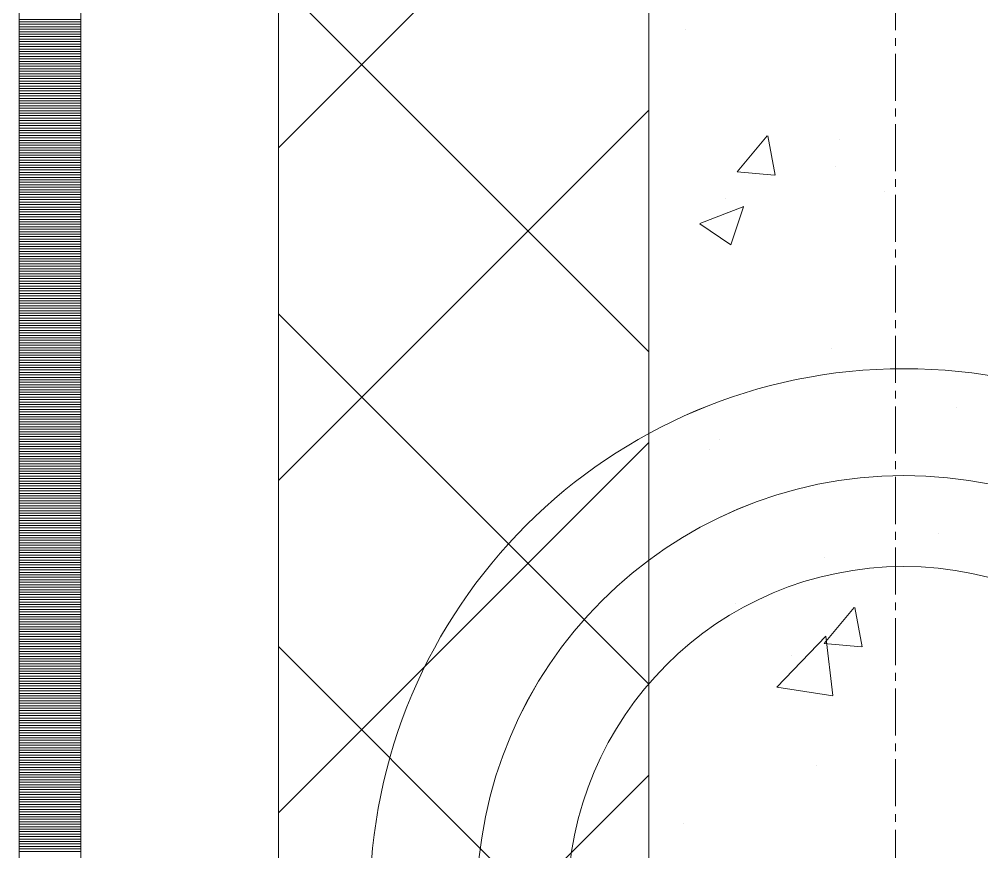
# Model space of a CAD drawing. Header units: millimetres. Extents: x 470010 to 1231400, y -134005 to 421770.
# Drawn here: x 672518.6 to 672908.5, y -39948.6 to -39611.4 of the extents above; entities that cross this region are included whole.
import ezdxf
from ezdxf.enums import TextEntityAlignment as Align

# ---------------------------------------------------------------- set-up
doc = ezdxf.new("R2010")
doc.units = ezdxf.units.MM
doc.linetypes.add('CENTER2', pattern=[28.575, 19.05, -3.175, 3.175, -3.175])
doc.linetypes.add('DASHED', pattern=[19.05, 12.7, -6.35])
doc.layers.get('Defpoints').update_dxf_attribs({"color": 140})
doc.layers.add('АР_Делит', color=120, linetype='Continuous', lineweight=0, plot=False)
for name, color, linetype, lineweight in [('АР_Стены ПЕНОблок', 52, 'Continuous', 20), ('АР_Тонкая', 254, 'Continuous', 5), ('АР_Утеплитель', 31, 'Continuous', 0), ('АР_Штриховка', 8, 'Continuous', 0)]:
    doc.layers.add(name, color=color, linetype=linetype, lineweight=lineweight)
doc.layers.add('РД_Оси_100', color=7, linetype='Continuous', lineweight=0, true_color=0x525252)
doc.styles.add('style1', font='ARIALN.TTF')

# ---------------------------------------------------------------- blocks, each defined once
blk = doc.blocks.new('СОШ_2200_АР_ОСИ_М100_28.05.24')
at = {"layer": 'АР_Делит', "color": 251, "linetype": 'DASHED', "true_color": 0x636466}
blk.add_lwpolyline([(114955, 135155), (114955, -355), (93595.036, -355), (93595.036, 13855), (94145, 13855), (94145, 68320), (66055, 68320), (66055, 13857.73), (83455, 13857.73), (83455, -355), (45245, -355), (45245, 13145), (44695, 13145), (44695, 26755), (45245, 26755), (45245, 68320), (20455, 68320), (20455, 26755), (27955, 26755), (27955, 13145), (-355, 13145), (-355, 100855)], dxfattribs=at)
at = {"layer": 'РД_Оси_100', "color": 251, "linetype": 'CENTER2', "true_color": 0x636466}
blk.add_line((0, -6155), (0, 139938.679), dxfattribs=at)
blk = doc.blocks.new('A$C9108343f')
at = {"layer": 'АР_Делит', "color": 18, "true_color": 0x000000}
for radius in [216.34, 173.04, 136.21]:
    blk.add_circle((7158.34, 60396.92), radius, dxfattribs=at)
at = {"layer": 'АР_Стены ПЕНОблок', "color": 18, "linetype": 'Continuous', "lineweight": 20, "true_color": 0x000000}
blk.add_line((7054.96, 97555), (7054.96, 21355), dxfattribs=at)
at = {"layer": 'АР_Тонкая', "color": 18, "linetype": 'Continuous', "lineweight": 5, "true_color": 0x000000}
for p, q in [((6799.96, 97555), (6799.96, 21355)), ((6824.96, 97555), (6824.96, 21355)), ((6824.96, 21355), (6824.96, 97555)), ((6904.96, 21355), (6904.96, 97555))]:
    blk.add_line(p, q, dxfattribs=at)
at = {"layer": 'АР_Утеплитель', "color": 18, "linetype": 'Continuous', "lineweight": 0, "true_color": 0x000000}
for p, q in [((6904.96, 97555), (6904.96, 21355)), ((7054.96, 21355), (7054.96, 97555))]:
    blk.add_line(p, q, dxfattribs=at)
at = {"layer": 'АР_Штриховка', "color": 18, "linetype": 'Continuous', "lineweight": 0, "true_color": 0x000000}
for p, q in [((6904.96, 60702.71), (7054.96, 60852.71)), ((7054.96, 60620.15), (6904.96, 60770.15)), ((6799.96, 60754.75), (6824.96, 60754.75)), ((6799.96, 60753.75), (6824.96, 60753.75)), ((6799.96, 60752.75), (6824.96, 60752.75)), ((6799.96, 60751.75), (6824.96, 60751.75)), ((6799.96, 60750.75), (6824.96, 60750.75)), ((6799.96, 60749.75), (6824.96, 60749.75)), ((6799.96, 60748.75), (6824.96, 60748.75)), ((7069.72, 60750.74), (7069.72, 60750.74)), ((6799.96, 60747.75), (6824.96, 60747.75)), ((6799.96, 60746.75), (6824.96, 60746.75)), ((6799.96, 60745.75), (6824.96, 60745.75)), ((6799.96, 60744.75), (6824.96, 60744.75)), ((6799.96, 60743.75), (6824.96, 60743.75)), ((6799.96, 60742.75), (6824.96, 60742.75)), ((6799.96, 60741.75), (6824.96, 60741.75)), ((6799.96, 60740.75), (6824.96, 60740.75)), ((6799.96, 60739.75), (6824.96, 60739.75)), ((6799.96, 60738.75), (6824.96, 60738.75)), ((6799.96, 60737.75), (6824.96, 60737.75)), ((6799.96, 60736.75), (6824.96, 60736.75)), ((6799.96, 60735.75), (6824.96, 60735.75)), ((6799.96, 60734.75), (6824.96, 60734.75)), ((6799.96, 60733.75), (6824.96, 60733.75)), ((6799.96, 60732.75), (6824.96, 60732.75)), ((6799.96, 60731.75), (6824.96, 60731.75)), ((6799.96, 60730.75), (6824.96, 60730.75)), ((6799.96, 60729.75), (6824.96, 60729.75)), ((6799.96, 60728.75), (6824.96, 60728.75)), ((6799.96, 60727.75), (6824.96, 60727.75)), ((6799.96, 60726.75), (6824.96, 60726.75)), ((6799.96, 60725.75), (6824.96, 60725.75)), ((6799.96, 60724.75), (6824.96, 60724.75)), ((6799.96, 60723.75), (6824.96, 60723.75)), ((6799.96, 60722.75), (6824.96, 60722.75)), ((6799.96, 60721.75), (6824.96, 60721.75)), ((6799.96, 60720.75), (6824.96, 60720.75)), ((6799.96, 60719.75), (6824.96, 60719.75)), ((6799.96, 60718.75), (6824.96, 60718.75)), ((6799.96, 60717.75), (6824.96, 60717.75)), ((6904.96, 60568.01), (7054.96, 60718.01)), ((6799.96, 60716.75), (6824.96, 60716.75)), ((6799.96, 60715.75), (6824.96, 60715.75)), ((6799.96, 60714.75), (6824.96, 60714.75)), ((6799.96, 60713.75), (6824.96, 60713.75)), ((6799.96, 60712.75), (6824.96, 60712.75)), ((6799.96, 60711.75), (6824.96, 60711.75)), ((6799.96, 60710.75), (6824.96, 60710.75)), ((6799.96, 60709.75), (6824.96, 60709.75)), ((6799.96, 60708.75), (6824.96, 60708.75)), ((6799.96, 60707.75), (6824.96, 60707.75)), ((6799.96, 60706.75), (6824.96, 60706.75)), ((6799.96, 60705.75), (6824.96, 60705.75)), ((7090.74, 60692.97), (7102.98, 60707.57)), ((7106.14, 60691.68), (7103.2, 60707.6)), ((7132.18, 60706.02), (7132.18, 60706.02)), ((6799.96, 60704.75), (6824.96, 60704.75)), ((6799.96, 60703.75), (6824.96, 60703.75)), ((6799.96, 60702.75), (6824.96, 60702.75)), ((6799.96, 60701.75), (6824.96, 60701.75)), ((6799.96, 60700.75), (6824.96, 60700.75)), ((6799.96, 60699.75), (6824.96, 60699.75)), ((6799.96, 60698.75), (6824.96, 60698.75)), ((6799.96, 60697.75), (6824.96, 60697.75)), ((6799.96, 60696.75), (6824.96, 60696.75)), ((6799.96, 60695.75), (6824.96, 60695.75)), ((6799.96, 60694.75), (6824.96, 60694.75)), ((6799.96, 60693.75), (6824.96, 60693.75)), ((7130.58, 60694.97), (7130.58, 60694.97)), ((6799.96, 60692.75), (6824.96, 60692.75)), ((6799.96, 60691.75), (6824.96, 60691.75)), ((6799.96, 60690.75), (6824.96, 60690.75)), ((6799.96, 60689.75), (6824.96, 60689.75)), ((7090.74, 60692.97), (7105.92, 60691.64)), ((6799.96, 60688.75), (6824.96, 60688.75)), ((6799.96, 60687.75), (6824.96, 60687.75)), ((6799.96, 60686.75), (6824.96, 60686.75)), ((6799.96, 60685.75), (6824.96, 60685.75)), ((6799.96, 60684.75), (6824.96, 60684.75)), ((6799.96, 60683.75), (6824.96, 60683.75)), ((6799.96, 60682.75), (6824.96, 60682.75)), ((7086.05, 60682.08), (7086.05, 60682.08)), ((7150.38, 60684.91), (7150.38, 60684.91)), ((6799.96, 60681.75), (6824.96, 60681.75)), ((6799.96, 60680.75), (6824.96, 60680.75)), ((6799.96, 60679.75), (6824.96, 60679.75)), ((6799.96, 60678.75), (6824.96, 60678.75)), ((7075.67, 60672.09), (7093.45, 60678.92)), ((7088.25, 60663.42), (7093.4, 60678.77)), ((6799.96, 60677.75), (6824.96, 60677.75)), ((6799.96, 60676.75), (6824.96, 60676.75)), ((6799.96, 60675.75), (6824.96, 60675.75)), ((6799.96, 60674.75), (6824.96, 60674.75)), ((7086.79, 60676.54), (7086.79, 60676.54)), ((6799.96, 60673.75), (6824.96, 60673.75)), ((6799.96, 60672.75), (6824.96, 60672.75)), ((6799.96, 60671.75), (6824.96, 60671.75)), ((6799.96, 60670.75), (6824.96, 60670.75)), ((7075.6, 60671.95), (7088.24, 60663.43)), ((6799.96, 60669.75), (6824.96, 60669.75)), ((6799.96, 60668.75), (6824.96, 60668.75)), ((6799.96, 60667.75), (6824.96, 60667.75)), ((6799.96, 60666.75), (6824.96, 60666.75)), ((6799.96, 60665.75), (6824.96, 60665.75)), ((6799.96, 60664.75), (6824.96, 60664.75)), ((6799.96, 60663.75), (6824.96, 60663.75)), ((6799.96, 60662.75), (6824.96, 60662.75)), ((6799.96, 60661.75), (6824.96, 60661.75)), ((6799.96, 60660.75), (6824.96, 60660.75)), ((6799.96, 60659.75), (6824.96, 60659.75)), ((6799.96, 60658.75), (6824.96, 60658.75)), ((6799.96, 60657.75), (6824.96, 60657.75)), ((6799.96, 60656.75), (6824.96, 60656.75)), ((6799.96, 60655.75), (6824.96, 60655.75)), ((6799.96, 60654.75), (6824.96, 60654.75)), ((6799.96, 60653.75), (6824.96, 60653.75)), ((6799.96, 60652.75), (6824.96, 60652.75)), ((6799.96, 60651.75), (6824.96, 60651.75)), ((6799.96, 60650.75), (6824.96, 60650.75)), ((6799.96, 60649.75), (6824.96, 60649.75)), ((6799.96, 60648.75), (6824.96, 60648.75)), ((6799.96, 60647.75), (6824.96, 60647.75)), ((6799.96, 60646.75), (6824.96, 60646.75)), ((6799.96, 60645.75), (6824.96, 60645.75)), ((6799.96, 60644.75), (6824.96, 60644.75)), ((6799.96, 60643.75), (6824.96, 60643.75)), ((6799.96, 60642.75), (6824.96, 60642.75)), ((6799.96, 60641.75), (6824.96, 60641.75)), ((6799.96, 60640.75), (6824.96, 60640.75)), ((6799.96, 60639.75), (6824.96, 60639.75)), ((6799.96, 60638.75), (6824.96, 60638.75)), ((6799.96, 60637.75), (6824.96, 60637.75)), ((6799.96, 60636.75), (6824.96, 60636.75)), ((6799.96, 60635.75), (6824.96, 60635.75)), ((7054.96, 60485.44), (6904.96, 60635.44)), ((6799.96, 60634.75), (6824.96, 60634.75)), ((6799.96, 60633.75), (6824.96, 60633.75)), ((6799.96, 60632.75), (6824.96, 60632.75)), ((6799.96, 60631.75), (6824.96, 60631.75)), ((6799.96, 60630.75), (6824.96, 60630.75)), ((6799.96, 60629.75), (6824.96, 60629.75)), ((6799.96, 60628.75), (6824.96, 60628.75)), ((6799.96, 60627.75), (6824.96, 60627.75)), ((6799.96, 60626.75), (6824.96, 60626.75)), ((6799.96, 60625.75), (6824.96, 60625.75)), ((6799.96, 60624.75), (6824.96, 60624.75)), ((6799.96, 60623.75), (6824.96, 60623.75)), ((6799.96, 60622.75), (6824.96, 60622.75)), ((6799.96, 60621.75), (6824.96, 60621.75)), ((6799.96, 60620.75), (6824.96, 60620.75)), ((6799.96, 60619.75), (6824.96, 60619.75)), ((7129.09, 60621.47), (7129.09, 60621.47)), ((6799.96, 60618.75), (6824.96, 60618.75)), ((6799.96, 60617.75), (6824.96, 60617.75)), ((6799.96, 60616.75), (6824.96, 60616.75)), ((6799.96, 60615.75), (6824.96, 60615.75)), ((6799.96, 60614.75), (6824.96, 60614.75)), ((6799.96, 60613.75), (6824.96, 60613.75)), ((6799.96, 60612.75), (6824.96, 60612.75)), ((6799.96, 60611.75), (6824.96, 60611.75)), ((6799.96, 60610.75), (6824.96, 60610.75)), ((6799.96, 60609.75), (6824.96, 60609.75)), ((6799.96, 60608.75), (6824.96, 60608.75)), ((6799.96, 60607.75), (6824.96, 60607.75)), ((6799.96, 60606.75), (6824.96, 60606.75)), ((6799.96, 60605.75), (6824.96, 60605.75)), ((6799.96, 60604.75), (6824.96, 60604.75)), ((6799.96, 60603.75), (6824.96, 60603.75)), ((6799.96, 60602.75), (6824.96, 60602.75)), ((6799.96, 60601.75), (6824.96, 60601.75)), ((6799.96, 60600.75), (6824.96, 60600.75)), ((6799.96, 60599.75), (6824.96, 60599.75)), ((6799.96, 60598.75), (6824.96, 60598.75)), ((6799.96, 60597.75), (6824.96, 60597.75)), ((6799.96, 60596.75), (6824.96, 60596.75)), ((7179.76, 60597.39), (7179.76, 60597.39)), ((6799.96, 60595.75), (6824.96, 60595.75)), ((6799.96, 60594.75), (6824.96, 60594.75)), ((6799.96, 60593.75), (6824.96, 60593.75)), ((6799.96, 60592.75), (6824.96, 60592.75)), ((6799.96, 60591.75), (6824.96, 60591.75)), ((6799.96, 60590.75), (6824.96, 60590.75)), ((6799.96, 60589.75), (6824.96, 60589.75)), ((6799.96, 60588.75), (6824.96, 60588.75)), ((6799.96, 60587.75), (6824.96, 60587.75)), ((6799.96, 60586.75), (6824.96, 60586.75)), ((6799.96, 60585.75), (6824.96, 60585.75)), ((6799.96, 60584.75), (6824.96, 60584.75)), ((7083.56, 60584.73), (7083.56, 60584.73)), ((6799.96, 60583.75), (6824.96, 60583.75)), ((6799.96, 60582.75), (6824.96, 60582.75)), ((6799.96, 60581.75), (6824.96, 60581.75)), ((6799.96, 60580.75), (6824.96, 60580.75)), ((6904.96, 60433.31), (7054.96, 60583.31)), ((7079.46, 60580.66), (7079.46, 60580.66)), ((6799.96, 60579.75), (6824.96, 60579.75)), ((6799.96, 60578.75), (6824.96, 60578.75)), ((6799.96, 60577.75), (6824.96, 60577.75)), ((6799.96, 60576.75), (6824.96, 60576.75)), ((6799.96, 60575.75), (6824.96, 60575.75)), ((6799.96, 60574.75), (6824.96, 60574.75)), ((6799.96, 60573.75), (6824.96, 60573.75)), ((6799.96, 60572.75), (6824.96, 60572.75)), ((6799.96, 60571.75), (6824.96, 60571.75)), ((6799.96, 60570.75), (6824.96, 60570.75)), ((6799.96, 60569.75), (6824.96, 60569.75)), ((6799.96, 60568.75), (6824.96, 60568.75)), ((6799.96, 60567.75), (6824.96, 60567.75)), ((6799.96, 60566.75), (6824.96, 60566.75)), ((6799.96, 60565.75), (6824.96, 60565.75)), ((6799.96, 60564.75), (6824.96, 60564.75)), ((6799.96, 60563.75), (6824.96, 60563.75)), ((6799.96, 60562.75), (6824.96, 60562.75)), ((6799.96, 60561.75), (6824.96, 60561.75)), ((6799.96, 60560.75), (6824.96, 60560.75)), ((6799.96, 60559.75), (6824.96, 60559.75)), ((6799.96, 60558.75), (6824.96, 60558.75)), ((6799.96, 60557.75), (6824.96, 60557.75)), ((6799.96, 60556.75), (6824.96, 60556.75)), ((6799.96, 60555.75), (6824.96, 60555.75)), ((6799.96, 60554.75), (6824.96, 60554.75)), ((6799.96, 60553.75), (6824.96, 60553.75)), ((6799.96, 60552.75), (6824.96, 60552.75)), ((6799.96, 60551.75), (6824.96, 60551.75)), ((6799.96, 60550.75), (6824.96, 60550.75)), ((6799.96, 60549.75), (6824.96, 60549.75)), ((6799.96, 60548.75), (6824.96, 60548.75)), ((6799.96, 60547.75), (6824.96, 60547.75)), ((6799.96, 60546.75), (6824.96, 60546.75)), ((6799.96, 60545.75), (6824.96, 60545.75)), ((7172.18, 60546.56), (7172.18, 60546.56)), ((6799.96, 60544.75), (6824.96, 60544.75)), ((6799.96, 60543.75), (6824.96, 60543.75)), ((6799.96, 60542.75), (6824.96, 60542.75)), ((6799.96, 60541.75), (6824.96, 60541.75)), ((6799.96, 60540.75), (6824.96, 60540.75)), ((6799.96, 60539.75), (6824.96, 60539.75)), ((6799.96, 60538.75), (6824.96, 60538.75)), ((6799.96, 60537.75), (6824.96, 60537.75)), ((6799.96, 60536.75), (6824.96, 60536.75)), ((6799.96, 60535.75), (6824.96, 60535.75)), ((6799.96, 60534.75), (6824.96, 60534.75)), ((6799.96, 60533.75), (6824.96, 60533.75)), ((7126, 60536.91), (7126, 60536.91)), ((6799.96, 60532.75), (6824.96, 60532.75)), ((6799.96, 60531.75), (6824.96, 60531.75)), ((6799.96, 60530.75), (6824.96, 60530.75)), ((6799.96, 60529.75), (6824.96, 60529.75)), ((6799.96, 60528.75), (6824.96, 60528.75)), ((6799.96, 60527.75), (6824.96, 60527.75)), ((6799.96, 60526.75), (6824.96, 60526.75)), ((6799.96, 60525.75), (6824.96, 60525.75)), ((6799.96, 60524.75), (6824.96, 60524.75)), ((6799.96, 60523.75), (6824.96, 60523.75)), ((6799.96, 60522.75), (6824.96, 60522.75)), ((6799.96, 60521.75), (6824.96, 60521.75)), ((6799.96, 60520.75), (6824.96, 60520.75)), ((6799.96, 60519.75), (6824.96, 60519.75)), ((6799.96, 60518.75), (6824.96, 60518.75)), ((7090.15, 60518.17), (7090.15, 60518.17)), ((6799.96, 60517.75), (6824.96, 60517.75)), ((6799.96, 60516.75), (6824.96, 60516.75)), ((6799.96, 60515.75), (6824.96, 60515.75)), ((6799.96, 60514.75), (6824.96, 60514.75)), ((7125.98, 60501.92), (7138.23, 60516.51)), ((7141.38, 60500.62), (7138.45, 60516.55)), ((6799.96, 60513.75), (6824.96, 60513.75)), ((6799.96, 60512.75), (6824.96, 60512.75)), ((6799.96, 60511.75), (6824.96, 60511.75)), ((6799.96, 60510.75), (6824.96, 60510.75)), ((6799.96, 60509.75), (6824.96, 60509.75)), ((6799.96, 60508.75), (6824.96, 60508.75)), ((6799.96, 60507.75), (6824.96, 60507.75)), ((6799.96, 60506.75), (6824.96, 60506.75)), ((6799.96, 60505.75), (6824.96, 60505.75)), ((6799.96, 60504.75), (6824.96, 60504.75)), ((6799.96, 60503.75), (6824.96, 60503.75)), ((6799.96, 60502.75), (6824.96, 60502.75)), ((7106.86, 60484.32), (7126.64, 60504.93)), ((7129.51, 60480.82), (7126.71, 60504.94)), ((6799.96, 60501.75), (6824.96, 60501.75)), ((6799.96, 60500.75), (6824.96, 60500.75)), ((6799.96, 60499.75), (6824.96, 60499.75)), ((6799.96, 60498.75), (6824.96, 60498.75)), ((7054.96, 60350.74), (6904.96, 60500.74)), ((7125.98, 60501.91), (7141.16, 60500.58)), ((6799.96, 60497.75), (6824.96, 60497.75)), ((6799.96, 60496.75), (6824.96, 60496.75)), ((6799.96, 60495.75), (6824.96, 60495.75)), ((6799.96, 60494.75), (6824.96, 60494.75)), ((7112.94, 60497.21), (7112.94, 60497.21)), ((6799.96, 60493.75), (6824.96, 60493.75)), ((6799.96, 60492.75), (6824.96, 60492.75)), ((6799.96, 60491.75), (6824.96, 60491.75)), ((6799.96, 60490.75), (6824.96, 60490.75)), ((6799.96, 60489.75), (6824.96, 60489.75)), ((6799.96, 60488.75), (6824.96, 60488.75)), ((6799.96, 60487.75), (6824.96, 60487.75)), ((6799.96, 60486.75), (6824.96, 60486.75)), ((6799.96, 60485.75), (6824.96, 60485.75)), ((6799.96, 60484.75), (6824.96, 60484.75)), ((6799.96, 60483.75), (6824.96, 60483.75)), ((7106.91, 60484.22), (7129.5, 60480.71)), ((6799.96, 60482.75), (6824.96, 60482.75)), ((6799.96, 60481.75), (6824.96, 60481.75)), ((6799.96, 60480.75), (6824.96, 60480.75)), ((6799.96, 60479.75), (6824.96, 60479.75)), ((6799.96, 60478.75), (6824.96, 60478.75)), ((6799.96, 60477.75), (6824.96, 60477.75)), ((6799.96, 60476.75), (6824.96, 60476.75)), ((6799.96, 60475.75), (6824.96, 60475.75)), ((6799.96, 60474.75), (6824.96, 60474.75)), ((6799.96, 60473.75), (6824.96, 60473.75)), ((6799.96, 60472.75), (6824.96, 60472.75)), ((6799.96, 60471.75), (6824.96, 60471.75)), ((6799.96, 60470.75), (6824.96, 60470.75)), ((6799.96, 60469.75), (6824.96, 60469.75)), ((6799.96, 60468.75), (6824.96, 60468.75)), ((6799.96, 60467.75), (6824.96, 60467.75)), ((6799.96, 60466.75), (6824.96, 60466.75)), ((6799.96, 60465.75), (6824.96, 60465.75)), ((6799.96, 60464.75), (6824.96, 60464.75)), ((6799.96, 60463.75), (6824.96, 60463.75)), ((6799.96, 60462.75), (6824.96, 60462.75)), ((6799.96, 60461.75), (6824.96, 60461.75)), ((6799.96, 60460.75), (6824.96, 60460.75)), ((6799.96, 60459.75), (6824.96, 60459.75)), ((6799.96, 60458.75), (6824.96, 60458.75)), ((6799.96, 60457.75), (6824.96, 60457.75)), ((6799.96, 60456.75), (6824.96, 60456.75)), ((6799.96, 60455.75), (6824.96, 60455.75)), ((6799.96, 60454.75), (6824.96, 60454.75)), ((6799.96, 60453.75), (6824.96, 60453.75)), ((6799.96, 60452.75), (6824.96, 60452.75)), ((6799.96, 60451.75), (6824.96, 60451.75)), ((7122.91, 60452.36), (7122.91, 60452.36)), ((6799.96, 60450.75), (6824.96, 60450.75)), ((6799.96, 60449.75), (6824.96, 60449.75)), ((6799.96, 60448.75), (6824.96, 60448.75)), ((6904.96, 60298.6), (7054.96, 60448.6)), ((6799.96, 60447.75), (6824.96, 60447.75)), ((6799.96, 60446.75), (6824.96, 60446.75)), ((6799.96, 60445.75), (6824.96, 60445.75)), ((6799.96, 60444.75), (6824.96, 60444.75)), ((6799.96, 60443.75), (6824.96, 60443.75)), ((6799.96, 60442.75), (6824.96, 60442.75)), ((6799.96, 60441.75), (6824.96, 60441.75)), ((6799.96, 60440.75), (6824.96, 60440.75)), ((6799.96, 60439.75), (6824.96, 60439.75)), ((6799.96, 60438.75), (6824.96, 60438.75)), ((6799.96, 60437.75), (6824.96, 60437.75)), ((6799.96, 60436.75), (6824.96, 60436.75)), ((6799.96, 60435.75), (6824.96, 60435.75)), ((6799.96, 60434.75), (6824.96, 60434.75)), ((6799.96, 60433.75), (6824.96, 60433.75)), ((6799.96, 60432.75), (6824.96, 60432.75)), ((6799.96, 60431.75), (6824.96, 60431.75)), ((6799.96, 60430.75), (6824.96, 60430.75)), ((6799.96, 60429.75), (6824.96, 60429.75)), ((6799.96, 60428.75), (6824.96, 60428.75)), ((7068.97, 60429.11), (7068.97, 60429.11)), ((6799.96, 60427.75), (6824.96, 60427.75)), ((6799.96, 60426.75), (6824.96, 60426.75)), ((6799.96, 60425.75), (6824.96, 60425.75)), ((6799.96, 60424.75), (6824.96, 60424.75)), ((6799.96, 60423.75), (6824.96, 60423.75)), ((6799.96, 60422.75), (6824.96, 60422.75)), ((6799.96, 60421.75), (6824.96, 60421.75)), ((6799.96, 60420.75), (6824.96, 60420.75)), ((6799.96, 60419.75), (6824.96, 60419.75)), ((6799.96, 60418.75), (6824.96, 60418.75)), ((6799.96, 60417.75), (6824.96, 60417.75))]:
    blk.add_line(p, q, dxfattribs=at)
at = {"layer": 'РД_Оси_100'}
blk.add_blockref('СОШ_2200_АР_ОСИ_М100_28.05.24', (7154.96, 6755), dxfattribs=at)
at = {"layer": 'Defpoints', "color": 18, "true_color": 0x000000, "style": 'style1'}
for p in [(143949.34, 316089.12), (143974.98, 281639.5), (143890.4, 273244.71), (143839.99, 264276.81), (143967.75, 254892.38), (12251.96, 104178.14), (12382.58, 96023.14)]:
    blk.add_attdef('АР-ПОМЕЩЕНИЕ:НАИМЕНОВАНИЕ', text='', height=100, dxfattribs=at).set_placement(p, align=Align.MIDDLE)
at = {"layer": 'Defpoints', "color": 18, "true_color": 0x000000, "style": 'style1', "flags": 8}
for p in [(143951.3, 279099.09), (143848.34, 269251.11), (143875.33, 260094.25), (144049.74, 250824.7), (163419.28, 238153.36), (155897.46, 237965.97), (183037.2, 237965.97), (143342.94, 237876.19)]:
    blk.add_attdef('АР-ПОМЕЩЕНИЕ:НАИМЕНОВАНИЕ', text='', height=100, dxfattribs=at).set_placement(p, align=Align.MIDDLE)

msp = doc.modelspace()

# ---------------------------------------------------------------- linework, layer by layer
at = {"layer": 'АР_Делит', "color": 18, "true_color": 0x000000}
for radius in [216.336, 173.036, 136.212]:
    msp.add_circle((672876.957, -39969.322), radius, dxfattribs=at)
at = {"layer": 'АР_Стены ПЕНОблок', "color": 18, "linetype": 'Continuous', "lineweight": 20, "true_color": 0x000000}
msp.add_line((672773.57, -2811.242), (672773.57, -79011.242), dxfattribs=at)
at = {"layer": 'АР_Тонкая', "color": 18, "linetype": 'Continuous', "lineweight": 5, "true_color": 0x000000}
for p, q in [((672518.57, -2811.242), (672518.57, -79011.242)), ((672543.57, -2811.242), (672543.57, -79011.242)), ((672543.57, -79011.242), (672543.57, -2811.242)), ((672623.57, -79011.242), (672623.57, -2811.242))]:
    msp.add_line(p, q, dxfattribs=at)
at = {"layer": 'АР_Утеплитель', "color": 18, "linetype": 'Continuous', "lineweight": 0, "true_color": 0x000000}
for p, q in [((672623.57, -2811.242), (672623.57, -79011.242)), ((672773.57, -79011.242), (672773.57, -2811.242))]:
    msp.add_line(p, q, dxfattribs=at)
at = {"layer": 'АР_Штриховка', "color": 18, "linetype": 'Continuous', "lineweight": 0, "true_color": 0x000000}
for p, q in [((672623.57, -39663.528), (672773.57, -39513.528)), ((672773.57, -39746.094), (672623.57, -39596.094)), ((672518.57, -39611.492), (672543.57, -39611.492)), ((672518.57, -39612.492), (672543.57, -39612.492)), ((672518.57, -39613.492), (672543.57, -39613.492)), ((672518.57, -39614.492), (672543.57, -39614.492)), ((672518.57, -39615.492), (672543.57, -39615.492)), ((672518.57, -39616.492), (672543.57, -39616.492)), ((672518.57, -39617.492), (672543.57, -39617.492)), ((672518.57, -39618.492), (672543.57, -39618.492)), ((672518.57, -39619.492), (672543.57, -39619.492)), ((672518.57, -39620.492), (672543.57, -39620.492)), ((672518.57, -39621.492), (672543.57, -39621.492)), ((672518.57, -39622.492), (672543.57, -39622.492)), ((672518.57, -39623.492), (672543.57, -39623.492)), ((672518.57, -39624.492), (672543.57, -39624.492)), ((672518.57, -39625.492), (672543.57, -39625.492)), ((672518.57, -39626.492), (672543.57, -39626.492)), ((672518.57, -39627.492), (672543.57, -39627.492)), ((672518.57, -39628.492), (672543.57, -39628.492)), ((672518.57, -39629.492), (672543.57, -39629.492)), ((672518.57, -39630.492), (672543.57, -39630.492)), ((672518.57, -39631.492), (672543.57, -39631.492)), ((672518.57, -39632.492), (672543.57, -39632.492)), ((672518.57, -39633.492), (672543.57, -39633.492)), ((672518.57, -39634.492), (672543.57, -39634.492)), ((672518.57, -39635.492), (672543.57, -39635.492)), ((672518.57, -39636.492), (672543.57, -39636.492)), ((672518.57, -39637.492), (672543.57, -39637.492)), ((672518.57, -39638.492), (672543.57, -39638.492)), ((672518.57, -39639.492), (672543.57, -39639.492)), ((672518.57, -39640.492), (672543.57, -39640.492)), ((672518.57, -39641.492), (672543.57, -39641.492)), ((672518.57, -39642.492), (672543.57, -39642.492)), ((672518.57, -39643.492), (672543.57, -39643.492)), ((672518.57, -39644.492), (672543.57, -39644.492)), ((672518.57, -39645.492), (672543.57, -39645.492)), ((672518.57, -39646.492), (672543.57, -39646.492)), ((672518.57, -39647.492), (672543.57, -39647.492)), ((672518.57, -39648.492), (672543.57, -39648.492)), ((672518.57, -39649.492), (672543.57, -39649.492)), ((672623.57, -39798.231), (672773.57, -39648.231)), ((672518.57, -39650.492), (672543.57, -39650.492)), ((672518.57, -39651.492), (672543.57, -39651.492)), ((672518.57, -39652.492), (672543.57, -39652.492)), ((672518.57, -39653.492), (672543.57, -39653.492)), ((672518.57, -39654.492), (672543.57, -39654.492)), ((672518.57, -39655.492), (672543.57, -39655.492)), ((672518.57, -39656.492), (672543.57, -39656.492)), ((672518.57, -39657.492), (672543.57, -39657.492)), ((672518.57, -39658.492), (672543.57, -39658.492)), ((672518.57, -39659.492), (672543.57, -39659.492)), ((672518.57, -39660.492), (672543.57, -39660.492)), ((672518.57, -39661.492), (672543.57, -39661.492)), ((672809.352, -39673.269), (672821.597, -39658.676)), ((672824.753, -39674.561), (672821.817, -39658.64)), ((672518.57, -39662.492), (672543.57, -39662.492)), ((672518.57, -39663.492), (672543.57, -39663.492)), ((672518.57, -39664.492), (672543.57, -39664.492)), ((672518.57, -39665.492), (672543.57, -39665.492)), ((672518.57, -39666.492), (672543.57, -39666.492)), ((672518.57, -39667.492), (672543.57, -39667.492)), ((672518.57, -39668.492), (672543.57, -39668.492)), ((672518.57, -39669.492), (672543.57, -39669.492)), ((672518.57, -39670.492), (672543.57, -39670.492)), ((672518.57, -39671.492), (672543.57, -39671.492)), ((672518.57, -39672.492), (672543.57, -39672.492)), ((672809.351, -39673.274), (672824.533, -39674.602)), ((672518.57, -39673.492), (672543.57, -39673.492)), ((672518.57, -39674.492), (672543.57, -39674.492)), ((672518.57, -39675.492), (672543.57, -39675.492)), ((672518.57, -39676.492), (672543.57, -39676.492)), ((672518.57, -39677.492), (672543.57, -39677.492)), ((672518.57, -39678.492), (672543.57, -39678.492)), ((672518.57, -39679.492), (672543.57, -39679.492)), ((672518.57, -39680.492), (672543.57, -39680.492)), ((672518.57, -39681.492), (672543.57, -39681.492)), ((672518.57, -39682.492), (672543.57, -39682.492)), ((672518.57, -39683.492), (672543.57, -39683.492)), ((672518.57, -39684.492), (672543.57, -39684.492)), ((672518.57, -39685.492), (672543.57, -39685.492)), ((672518.57, -39686.492), (672543.57, -39686.492)), ((672518.57, -39687.492), (672543.57, -39687.492)), ((672518.57, -39688.492), (672543.57, -39688.492)), ((672794.282, -39694.15), (672812.067, -39687.324)), ((672806.865, -39702.821), (672812.015, -39687.472)), ((672518.57, -39689.492), (672543.57, -39689.492)), ((672518.57, -39690.492), (672543.57, -39690.492)), ((672518.57, -39691.492), (672543.57, -39691.492)), ((672518.57, -39692.492), (672543.57, -39692.492)), ((672518.57, -39693.492), (672543.57, -39693.492)), ((672518.57, -39694.492), (672543.57, -39694.492)), ((672518.57, -39695.492), (672543.57, -39695.492)), ((672518.57, -39696.492), (672543.57, -39696.492)), ((672794.217, -39694.294), (672806.852, -39702.817)), ((672518.57, -39697.492), (672543.57, -39697.492)), ((672518.57, -39698.492), (672543.57, -39698.492)), ((672518.57, -39699.492), (672543.57, -39699.492)), ((672518.57, -39700.492), (672543.57, -39700.492)), ((672518.57, -39701.492), (672543.57, -39701.492)), ((672518.57, -39702.492), (672543.57, -39702.492)), ((672518.57, -39703.492), (672543.57, -39703.492)), ((672518.57, -39704.492), (672543.57, -39704.492)), ((672518.57, -39705.492), (672543.57, -39705.492)), ((672518.57, -39706.492), (672543.57, -39706.492)), ((672518.57, -39707.492), (672543.57, -39707.492)), ((672518.57, -39708.492), (672543.57, -39708.492)), ((672518.57, -39709.492), (672543.57, -39709.492)), ((672518.57, -39710.492), (672543.57, -39710.492)), ((672518.57, -39711.492), (672543.57, -39711.492)), ((672518.57, -39712.492), (672543.57, -39712.492)), ((672518.57, -39713.492), (672543.57, -39713.492)), ((672518.57, -39714.492), (672543.57, -39714.492)), ((672518.57, -39715.492), (672543.57, -39715.492)), ((672518.57, -39716.492), (672543.57, -39716.492)), ((672518.57, -39717.492), (672543.57, -39717.492)), ((672518.57, -39718.492), (672543.57, -39718.492)), ((672518.57, -39719.492), (672543.57, -39719.492)), ((672518.57, -39720.492), (672543.57, -39720.492)), ((672518.57, -39721.492), (672543.57, -39721.492)), ((672518.57, -39722.492), (672543.57, -39722.492)), ((672518.57, -39723.492), (672543.57, -39723.492)), ((672518.57, -39724.492), (672543.57, -39724.492)), ((672518.57, -39725.492), (672543.57, -39725.492)), ((672518.57, -39726.492), (672543.57, -39726.492)), ((672518.57, -39727.492), (672543.57, -39727.492)), ((672518.57, -39728.492), (672543.57, -39728.492)), ((672518.57, -39729.492), (672543.57, -39729.492)), ((672518.57, -39730.492), (672543.57, -39730.492)), ((672518.57, -39731.492), (672543.57, -39731.492)), ((672773.57, -39880.798), (672623.57, -39730.798)), ((672518.57, -39732.492), (672543.57, -39732.492)), ((672518.57, -39733.492), (672543.57, -39733.492)), ((672518.57, -39734.492), (672543.57, -39734.492)), ((672518.57, -39735.492), (672543.57, -39735.492)), ((672518.57, -39736.492), (672543.57, -39736.492)), ((672518.57, -39737.492), (672543.57, -39737.492)), ((672518.57, -39738.492), (672543.57, -39738.492)), ((672518.57, -39739.492), (672543.57, -39739.492)), ((672518.57, -39740.492), (672543.57, -39740.492)), ((672518.57, -39741.492), (672543.57, -39741.492)), ((672518.57, -39742.492), (672543.57, -39742.492)), ((672518.57, -39743.492), (672543.57, -39743.492)), ((672518.57, -39744.492), (672543.57, -39744.492)), ((672518.57, -39745.492), (672543.57, -39745.492)), ((672518.57, -39746.492), (672543.57, -39746.492)), ((672518.57, -39747.492), (672543.57, -39747.492)), ((672518.57, -39748.492), (672543.57, -39748.492)), ((672518.57, -39749.492), (672543.57, -39749.492)), ((672518.57, -39750.492), (672543.57, -39750.492)), ((672518.57, -39751.492), (672543.57, -39751.492)), ((672518.57, -39752.492), (672543.57, -39752.492)), ((672518.57, -39753.492), (672543.57, -39753.492)), ((672518.57, -39754.492), (672543.57, -39754.492)), ((672518.57, -39755.492), (672543.57, -39755.492)), ((672518.57, -39756.492), (672543.57, -39756.492)), ((672518.57, -39757.492), (672543.57, -39757.492)), ((672518.57, -39758.492), (672543.57, -39758.492)), ((672518.57, -39759.492), (672543.57, -39759.492)), ((672518.57, -39760.492), (672543.57, -39760.492)), ((672518.57, -39761.492), (672543.57, -39761.492)), ((672518.57, -39762.492), (672543.57, -39762.492)), ((672518.57, -39763.492), (672543.57, -39763.492)), ((672518.57, -39764.492), (672543.57, -39764.492)), ((672518.57, -39765.492), (672543.57, -39765.492)), ((672518.57, -39766.492), (672543.57, -39766.492)), ((672518.57, -39767.492), (672543.57, -39767.492)), ((672518.57, -39768.492), (672543.57, -39768.492)), ((672518.57, -39769.492), (672543.57, -39769.492)), ((672518.57, -39770.492), (672543.57, -39770.492)), ((672518.57, -39771.492), (672543.57, -39771.492)), ((672518.57, -39772.492), (672543.57, -39772.492)), ((672518.57, -39773.492), (672543.57, -39773.492)), ((672518.57, -39774.492), (672543.57, -39774.492)), ((672518.57, -39775.492), (672543.57, -39775.492)), ((672518.57, -39776.492), (672543.57, -39776.492)), ((672518.57, -39777.492), (672543.57, -39777.492)), ((672518.57, -39778.492), (672543.57, -39778.492)), ((672518.57, -39779.492), (672543.57, -39779.492)), ((672518.57, -39780.492), (672543.57, -39780.492)), ((672518.57, -39781.492), (672543.57, -39781.492)), ((672518.57, -39782.492), (672543.57, -39782.492)), ((672518.57, -39783.492), (672543.57, -39783.492)), ((672518.57, -39784.492), (672543.57, -39784.492)), ((672518.57, -39785.492), (672543.57, -39785.492)), ((672623.57, -39932.935), (672773.57, -39782.935)), ((672518.57, -39786.492), (672543.57, -39786.492)), ((672518.57, -39787.492), (672543.57, -39787.492)), ((672518.57, -39788.492), (672543.57, -39788.492)), ((672518.57, -39789.492), (672543.57, -39789.492)), ((672518.57, -39790.492), (672543.57, -39790.492)), ((672518.57, -39791.492), (672543.57, -39791.492)), ((672518.57, -39792.492), (672543.57, -39792.492)), ((672518.57, -39793.492), (672543.57, -39793.492)), ((672518.57, -39794.492), (672543.57, -39794.492)), ((672518.57, -39795.492), (672543.57, -39795.492)), ((672518.57, -39796.492), (672543.57, -39796.492)), ((672518.57, -39797.492), (672543.57, -39797.492)), ((672518.57, -39798.492), (672543.57, -39798.492)), ((672518.57, -39799.492), (672543.57, -39799.492)), ((672518.57, -39800.492), (672543.57, -39800.492)), ((672518.57, -39801.492), (672543.57, -39801.492)), ((672518.57, -39802.492), (672543.57, -39802.492)), ((672518.57, -39803.492), (672543.57, -39803.492)), ((672518.57, -39804.492), (672543.57, -39804.492)), ((672518.57, -39805.492), (672543.57, -39805.492)), ((672518.57, -39806.492), (672543.57, -39806.492)), ((672518.57, -39807.492), (672543.57, -39807.492)), ((672518.57, -39808.492), (672543.57, -39808.492)), ((672518.57, -39809.492), (672543.57, -39809.492)), ((672518.57, -39810.492), (672543.57, -39810.492)), ((672518.57, -39811.492), (672543.57, -39811.492)), ((672518.57, -39812.492), (672543.57, -39812.492)), ((672518.57, -39813.492), (672543.57, -39813.492)), ((672518.57, -39814.492), (672543.57, -39814.492)), ((672518.57, -39815.492), (672543.57, -39815.492)), ((672518.57, -39816.492), (672543.57, -39816.492)), ((672518.57, -39817.492), (672543.57, -39817.492)), ((672518.57, -39818.492), (672543.57, -39818.492)), ((672518.57, -39819.492), (672543.57, -39819.492)), ((672518.57, -39820.492), (672543.57, -39820.492)), ((672518.57, -39821.492), (672543.57, -39821.492)), ((672518.57, -39822.492), (672543.57, -39822.492)), ((672518.57, -39823.492), (672543.57, -39823.492)), ((672518.57, -39824.492), (672543.57, -39824.492)), ((672518.57, -39825.492), (672543.57, -39825.492)), ((672518.57, -39826.492), (672543.57, -39826.492)), ((672518.57, -39827.492), (672543.57, -39827.492)), ((672518.57, -39828.492), (672543.57, -39828.492)), ((672518.57, -39829.492), (672543.57, -39829.492)), ((672518.57, -39830.492), (672543.57, -39830.492)), ((672518.57, -39831.492), (672543.57, -39831.492)), ((672518.57, -39832.492), (672543.57, -39832.492)), ((672518.57, -39833.492), (672543.57, -39833.492)), ((672518.57, -39834.492), (672543.57, -39834.492)), ((672518.57, -39835.492), (672543.57, -39835.492)), ((672518.57, -39836.492), (672543.57, -39836.492)), ((672518.57, -39837.492), (672543.57, -39837.492)), ((672518.57, -39838.492), (672543.57, -39838.492)), ((672518.57, -39839.492), (672543.57, -39839.492)), ((672518.57, -39840.492), (672543.57, -39840.492)), ((672518.57, -39841.492), (672543.57, -39841.492)), ((672518.57, -39842.492), (672543.57, -39842.492)), ((672518.57, -39843.492), (672543.57, -39843.492)), ((672518.57, -39844.492), (672543.57, -39844.492)), ((672518.57, -39845.492), (672543.57, -39845.492)), ((672518.57, -39846.492), (672543.57, -39846.492)), ((672518.57, -39847.492), (672543.57, -39847.492)), ((672518.57, -39848.492), (672543.57, -39848.492)), ((672518.57, -39849.492), (672543.57, -39849.492)), ((672518.57, -39850.492), (672543.57, -39850.492)), ((672518.57, -39851.492), (672543.57, -39851.492)), ((672518.57, -39852.492), (672543.57, -39852.492)), ((672844.595, -39864.326), (672856.84, -39849.733)), ((672859.996, -39865.618), (672857.059, -39849.697)), ((672518.57, -39853.492), (672543.57, -39853.492)), ((672518.57, -39854.492), (672543.57, -39854.492)), ((672518.57, -39855.492), (672543.57, -39855.492)), ((672518.57, -39856.492), (672543.57, -39856.492)), ((672518.57, -39857.492), (672543.57, -39857.492)), ((672518.57, -39858.492), (672543.57, -39858.492)), ((672518.57, -39859.492), (672543.57, -39859.492)), ((672518.57, -39860.492), (672543.57, -39860.492)), ((672518.57, -39861.492), (672543.57, -39861.492)), ((672518.57, -39862.492), (672543.57, -39862.492)), ((672518.57, -39863.492), (672543.57, -39863.492)), ((672825.472, -39881.926), (672845.256, -39861.307)), ((672844.595, -39864.33), (672859.777, -39865.659)), ((672848.126, -39885.422), (672845.319, -39861.3)), ((672518.57, -39864.492), (672543.57, -39864.492)), ((672518.57, -39865.492), (672543.57, -39865.492)), ((672518.57, -39866.492), (672543.57, -39866.492)), ((672518.57, -39867.492), (672543.57, -39867.492)), ((672773.57, -40015.502), (672623.57, -39865.502)), ((672518.57, -39868.492), (672543.57, -39868.492)), ((672518.57, -39869.492), (672543.57, -39869.492)), ((672518.57, -39870.492), (672543.57, -39870.492)), ((672518.57, -39871.492), (672543.57, -39871.492)), ((672518.57, -39872.492), (672543.57, -39872.492)), ((672518.57, -39873.492), (672543.57, -39873.492)), ((672518.57, -39874.492), (672543.57, -39874.492)), ((672518.57, -39875.492), (672543.57, -39875.492)), ((672518.57, -39876.492), (672543.57, -39876.492)), ((672518.57, -39877.492), (672543.57, -39877.492)), ((672518.57, -39878.492), (672543.57, -39878.492)), ((672518.57, -39879.492), (672543.57, -39879.492)), ((672518.57, -39880.492), (672543.57, -39880.492)), ((672518.57, -39881.492), (672543.57, -39881.492)), ((672518.57, -39882.492), (672543.57, -39882.492)), ((672518.57, -39883.492), (672543.57, -39883.492)), ((672825.519, -39882.025), (672848.109, -39885.529)), ((672518.57, -39884.492), (672543.57, -39884.492)), ((672518.57, -39885.492), (672543.57, -39885.492)), ((672518.57, -39886.492), (672543.57, -39886.492)), ((672518.57, -39887.492), (672543.57, -39887.492)), ((672518.57, -39888.492), (672543.57, -39888.492)), ((672518.57, -39889.492), (672543.57, -39889.492)), ((672518.57, -39890.492), (672543.57, -39890.492)), ((672518.57, -39891.492), (672543.57, -39891.492)), ((672518.57, -39892.492), (672543.57, -39892.492)), ((672518.57, -39893.492), (672543.57, -39893.492)), ((672518.57, -39894.492), (672543.57, -39894.492)), ((672518.57, -39895.492), (672543.57, -39895.492)), ((672518.57, -39896.492), (672543.57, -39896.492)), ((672518.57, -39897.492), (672543.57, -39897.492)), ((672518.57, -39898.492), (672543.57, -39898.492)), ((672518.57, -39899.492), (672543.57, -39899.492)), ((672518.57, -39900.492), (672543.57, -39900.492)), ((672518.57, -39901.492), (672543.57, -39901.492)), ((672518.57, -39902.492), (672543.57, -39902.492)), ((672518.57, -39903.492), (672543.57, -39903.492)), ((672518.57, -39904.492), (672543.57, -39904.492)), ((672518.57, -39905.492), (672543.57, -39905.492)), ((672518.57, -39906.492), (672543.57, -39906.492)), ((672518.57, -39907.492), (672543.57, -39907.492)), ((672518.57, -39908.492), (672543.57, -39908.492)), ((672518.57, -39909.492), (672543.57, -39909.492)), ((672518.57, -39910.492), (672543.57, -39910.492)), ((672518.57, -39911.492), (672543.57, -39911.492)), ((672518.57, -39912.492), (672543.57, -39912.492)), ((672518.57, -39913.492), (672543.57, -39913.492)), ((672518.57, -39914.492), (672543.57, -39914.492)), ((672518.57, -39915.492), (672543.57, -39915.492)), ((672518.57, -39916.492), (672543.57, -39916.492)), ((672518.57, -39917.492), (672543.57, -39917.492)), ((672518.57, -39918.492), (672543.57, -39918.492)), ((672623.57, -40067.639), (672773.57, -39917.639)), ((672518.57, -39919.492), (672543.57, -39919.492)), ((672518.57, -39920.492), (672543.57, -39920.492)), ((672518.57, -39921.492), (672543.57, -39921.492)), ((672518.57, -39922.492), (672543.57, -39922.492)), ((672518.57, -39923.492), (672543.57, -39923.492)), ((672518.57, -39924.492), (672543.57, -39924.492)), ((672518.57, -39925.492), (672543.57, -39925.492)), ((672518.57, -39926.492), (672543.57, -39926.492)), ((672518.57, -39927.492), (672543.57, -39927.492)), ((672518.57, -39928.492), (672543.57, -39928.492)), ((672518.57, -39929.492), (672543.57, -39929.492)), ((672518.57, -39930.492), (672543.57, -39930.492)), ((672518.57, -39931.492), (672543.57, -39931.492)), ((672518.57, -39932.492), (672543.57, -39932.492)), ((672518.57, -39933.492), (672543.57, -39933.492)), ((672518.57, -39934.492), (672543.57, -39934.492)), ((672518.57, -39935.492), (672543.57, -39935.492)), ((672518.57, -39936.492), (672543.57, -39936.492)), ((672518.57, -39937.492), (672543.57, -39937.492)), ((672518.57, -39938.492), (672543.57, -39938.492)), ((672518.57, -39939.492), (672543.57, -39939.492)), ((672518.57, -39940.492), (672543.57, -39940.492)), ((672518.57, -39941.492), (672543.57, -39941.492)), ((672518.57, -39942.492), (672543.57, -39942.492)), ((672518.57, -39943.492), (672543.57, -39943.492)), ((672518.57, -39944.492), (672543.57, -39944.492)), ((672518.57, -39945.492), (672543.57, -39945.492)), ((672518.57, -39946.492), (672543.57, -39946.492)), ((672518.57, -39947.492), (672543.57, -39947.492)), ((672518.57, -39948.492), (672543.57, -39948.492))]:
    msp.add_line(p, q, dxfattribs=at)

# ---------------------------------------------------------------- block references
msp.add_blockref('A$C9108343f', (665718.612, -100366.242))
at = {"layer": 'РД_Оси_100'}
msp.add_blockref('СОШ_2200_АР_ОСИ_М100_28.05.24', (672873.57, -93611.242), dxfattribs=at)

doc.saveas('drawing.dxf')
